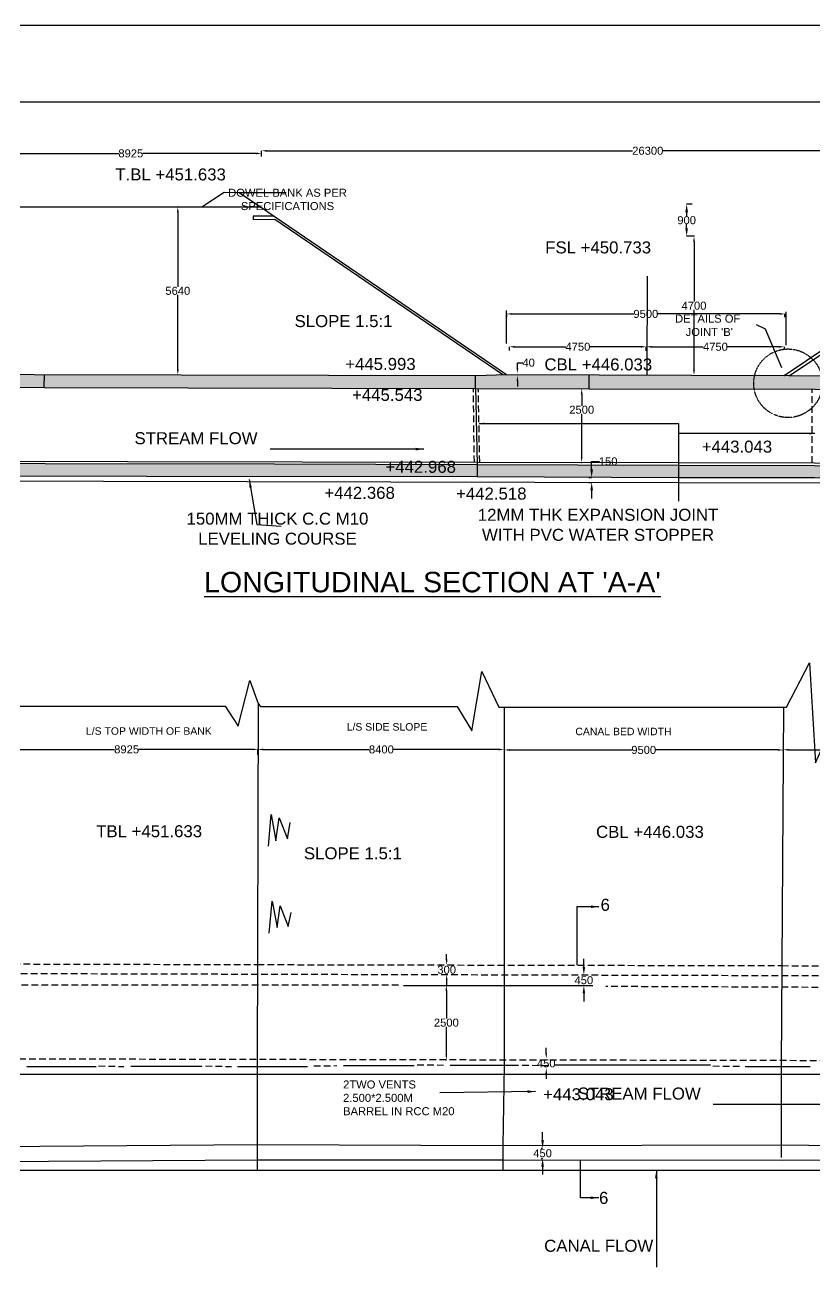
# Model space of a CAD drawing. Header units: inches. Extents: x -90004 to 33256, y -23519 to 53185.
# Drawn here: x -61789 to -32212, y 6005 to 53185 of the extents above; entities that cross this region are included whole.
import ezdxf

# ---------------------------------------------------------------- set-up
doc = ezdxf.new("R2010")
doc.units = ezdxf.units.IN
doc.header["$MEASUREMENT"] = 0
doc.linetypes.add('HIDDEN2', pattern=[0.1875, 0.125, -0.0625])
for name, color, linetype in [('DIM', 7, 'Continuous'), ('DIMENSION', 255, 'Continuous'), ('DRAWING', 7, 'Continuous'), ('HATCH', 7, 'Continuous'), ('TEXT', 255, 'Continuous')]:
    doc.layers.add(name, color=color, linetype=linetype)
doc.styles.get("Standard").update_dxf_attribs({"font": 'arial.ttf'})
doc.dimstyles.new('HOZ', dxfattribs={"dimtxt": 300, "dimasz": 200, "dimexe": 0.18, "dimexo": 0.0625, "dimgap": 0.09, "dimtad": 0, "dimtih": 1, "dimtoh": 1, "dimdec": 0, "dimzin": 0, "dimdsep": 46, "dimtxsty": 'Standard', "dimcen": 0, "dimadec": 0, "dimazin": 0, "dimtfac": 1, "dimtdec": 0, "dimtofl": 0, "dimtmove": 0, "dimatfit": 3, "dimfxl": 1, "dimtolj": 1, "dimtzin": 0, "dimarcsym": 0})
doc.dimstyles.get("Standard").update_dxf_attribs({"dimtxt": 300, "dimasz": 300, "dimexe": 0.18, "dimexo": 0.0625, "dimgap": 0.09, "dimtad": 0, "dimtih": 1, "dimtoh": 1, "dimdec": 4, "dimzin": 0, "dimdsep": 46, "dimtxsty": 'Standard', "dimcen": 0.15625, "dimadec": 0, "dimazin": 0, "dimtfac": 1, "dimtdec": 4, "dimtofl": 0, "dimtmove": 0, "dimatfit": 3, "dimfxl": 1, "dimtolj": 1, "dimtzin": 0, "dimarcsym": 0})
picture_1 = doc.add_image_def('image1.jpg', size_in_pixel=(6504, 4064))
pattern_1 = [(50, (0, 0), (717.26, -62.752), [75, -825]), (355, (0, 0), (-138.7513, 752.192), [60, -660]), (100.4514, (59.8, -5.2), (578.5094, 689.4395), [63.74, -701.142]), (46.1842, (0, 200), (1067.241, -165.519), [112.5, -1237.5]), (96.6356, (88.9, 186.2), (934.663, 974.118), [95.61, -1051.713]), (351.1842, (0, 200), (934.662, 974.119), [90, -990]), (21, (100, 150), (596.907, -402.619), [75, -825]), (326, (100, 150), (243.3153, 725.15), [60, -660]), (71.4514, (149.74, 116.45), (840.2226, 322.5305), [63.74, -701.142]), (37.5, (0, 0), (12.15986, 332.89385), [0, -652, 0, -670, 0, -662.5]), (7.5, (0, 0), (263.0695, 394.4117), [0, -382, 0, -637, 0, -252.5]), (327.5, (-223, 0), (533.8224, -22.5549), [0, -250, 0, -780, 0, -1035]), (317.5, (-323, 0), (583.1862, 100.105), [0, -325, 0, -518, 0, -735])]

# ---------------------------------------------------------------- blocks, each defined once
blk = doc.blocks.new('*D30')
at = {"layer": 'Defpoints', "color": 0, "transparency": 16777216}
for p in [(-53071, 26038), (-62874, 25858), (-53071, 25832)]:
    blk.add_point(p, dxfattribs=at)
at = {"layer": 'DIM', "color": 0, "lineweight": -2, "transparency": 16777216}
for p, q in [((-62874, 25858), (-62874, 26038)), ((-62674, 26038), (-58439, 26038)), ((-53271, 26038), (-57540, 26038)), ((-53071, 25832), (-53071, 26038))]:
    blk.add_line(p, q, dxfattribs=at)
at = {"layer": 'DIM', "color": 0, "transparency": 16777216}
for points in [[(-62674, 26071), (-62674, 26004), (-62874, 26038)], [(-53271, 26071), (-53271, 26004), (-53071, 26038)]]:
    blk.add_solid(points, dxfattribs=at)
at = {"layer": 'DIM', "color": 0, "transparency": 16777216, "insert": (-57990, 26038), "char_height": 300, "attachment_point": 5}
blk.add_mtext('\\A1;8925', dxfattribs=at)
blk = doc.blocks.new('*D31')
at = {"layer": 'Defpoints', "color": 0, "transparency": 16777216}
for p in [(-53070, 26054), (-43848, 26054), (-43848, 26035)]:
    blk.add_point(p, dxfattribs=at)
at = {"layer": 'DIM', "color": 0, "lineweight": -2, "transparency": 16777216}
for p, q in [((-53070, 26054), (-53070, 26035)), ((-52870, 26035), (-48894, 26035)), ((-44048, 26035), (-47999, 26035)), ((-43848, 26054), (-43848, 26035))]:
    blk.add_line(p, q, dxfattribs=at)
at = {"layer": 'DIM', "color": 0, "transparency": 16777216}
for points in [[(-52870, 26068), (-52870, 26001), (-53070, 26035)], [(-44048, 26068), (-44048, 26001), (-43848, 26035)]]:
    blk.add_solid(points, dxfattribs=at)
at = {"layer": 'DIM', "color": 0, "transparency": 16777216, "insert": (-48447, 26035), "char_height": 300, "attachment_point": 5}
blk.add_mtext('\\A1;8400', dxfattribs=at)
blk = doc.blocks.new('*D32')
at = {"layer": 'Defpoints', "color": 0, "transparency": 16777216}
for p in [(-43848, 26054), (-33394, 26016), (-33394, 25988)]:
    blk.add_point(p, dxfattribs=at)
at = {"layer": 'DIM', "color": 0, "lineweight": -2, "transparency": 16777216}
for p, q in [((-43848, 26054), (-43848, 26015)), ((-43648, 26016), (-39068, 26016)), ((-33594, 26016), (-38173, 26016)), ((-33394, 25988), (-33394, 26016))]:
    blk.add_line(p, q, dxfattribs=at)
at = {"layer": 'DIM', "color": 0, "transparency": 16777216}
for points in [[(-43648, 26049), (-43648, 25982), (-43848, 26016)], [(-33594, 26049), (-33594, 25982), (-33394, 26016)]]:
    blk.add_solid(points, dxfattribs=at)
at = {"layer": 'DIM', "color": 0, "transparency": 16777216, "insert": (-38621, 26016), "char_height": 300, "attachment_point": 5}
blk.add_mtext('\\A1;9500', dxfattribs=at)
blk = doc.blocks.new('*D33')
at = {"layer": 'Defpoints', "color": 0, "transparency": 16777216}
for p in [(-33394, 25988), (-24111, 26024), (-24111, 25992)]:
    blk.add_point(p, dxfattribs=at)
at = {"layer": 'DIM', "color": 0, "lineweight": -2, "transparency": 16777216}
for p, q in [((-33394, 25988), (-33394, 26025)), ((-33194, 26024), (-29196, 26024)), ((-24311, 26024), (-28300, 26024)), ((-24111, 25992), (-24111, 26025))]:
    blk.add_line(p, q, dxfattribs=at)
at = {"layer": 'DIM', "color": 0, "transparency": 16777216}
for points in [[(-33194, 26058), (-33194, 25991), (-33394, 26024)], [(-24311, 26058), (-24311, 25991), (-24111, 26024)]]:
    blk.add_solid(points, dxfattribs=at)
at = {"layer": 'DIM', "color": 0, "transparency": 16777216, "insert": (-28748, 26024), "char_height": 300, "attachment_point": 5}
blk.add_mtext('\\A1;8400', dxfattribs=at)
blk = doc.blocks.new('*D7')
at = {"layer": 'Defpoints', "color": 0, "transparency": 16777216}
for p in [(-62728, 48267), (-52939, 48377), (-52939, 48267)]:
    blk.add_point(p, dxfattribs=at)
at = {"layer": 'DIM', "color": 0, "lineweight": -2, "transparency": 16777216}
for p, q in [((-62728, 48267), (-62728, 48377)), ((-62528, 48377), (-58283, 48377)), ((-53139, 48377), (-57384, 48377)), ((-52939, 48267), (-52939, 48377))]:
    blk.add_line(p, q, dxfattribs=at)
at = {"layer": 'DIM', "color": 0, "transparency": 16777216}
for points in [[(-62528, 48411), (-62528, 48344), (-62728, 48377)], [(-53139, 48411), (-53139, 48344), (-52939, 48377)]]:
    blk.add_solid(points, dxfattribs=at)
at = {"layer": 'DIM', "color": 0, "transparency": 16777216, "insert": (-57833, 48377), "char_height": 300, "attachment_point": 5}
blk.add_mtext('\\A1;8925', dxfattribs=at)
blk = doc.blocks.new('*D8')
at = {"layer": 'Defpoints', "color": 0, "transparency": 16777216}
for p in [(-52939, 48377), (-23999, 48476), (-23999, 48272)]:
    blk.add_point(p, dxfattribs=at)
at = {"layer": 'DIM', "color": 0, "lineweight": -2, "transparency": 16777216}
for p, q in [((-52939, 48377), (-52939, 48476)), ((-52739, 48476), (-39035, 48476)), ((-24199, 48476), (-37902, 48476)), ((-23999, 48272), (-23999, 48476))]:
    blk.add_line(p, q, dxfattribs=at)
at = {"layer": 'DIM', "color": 0, "transparency": 16777216}
for points in [[(-52739, 48509), (-52739, 48442), (-52939, 48476)], [(-24199, 48509), (-24199, 48442), (-23999, 48476)]]:
    blk.add_solid(points, dxfattribs=at)
at = {"layer": 'DIM', "color": 0, "transparency": 16777216, "insert": (-38469, 48476), "char_height": 300, "attachment_point": 5}
blk.add_mtext('\\A1;26300', dxfattribs=at)
blk = doc.blocks.new('*D14')
at = {"layer": 'Defpoints', "color": 0, "transparency": 16777216}
for p in [(-43753, 42254), (-33330, 42361), (-33330, 42237)]:
    blk.add_point(p, dxfattribs=at)
at = {"layer": 'DIM', "color": 0, "lineweight": -2, "transparency": 16777216}
for p, q in [((-43753, 42254), (-43753, 42361)), ((-43553, 42361), (-38989, 42361)), ((-33530, 42361), (-38094, 42361)), ((-33330, 42237), (-33330, 42361))]:
    blk.add_line(p, q, dxfattribs=at)
at = {"layer": 'DIM', "color": 0, "transparency": 16777216}
for points in [[(-43553, 42394), (-43553, 42327), (-43753, 42361)], [(-33530, 42394), (-33530, 42327), (-33330, 42361)]]:
    blk.add_solid(points, dxfattribs=at)
at = {"layer": 'DIM', "color": 0, "transparency": 16777216, "insert": (-38542, 42361), "char_height": 300, "attachment_point": 5}
blk.add_mtext('\\A1;9500', dxfattribs=at)
blk = doc.blocks.new('*D36')
at = {"layer": 'Defpoints', "color": 0, "transparency": 16777216}
for p in [(-36720, 45271), (-36737, 40066), (-36737, 40066)]:
    blk.add_point(p, dxfattribs=at)
at = {"layer": 'DIM', "color": 0, "lineweight": -2, "transparency": 16777216}
for p, q in [((-36720, 45271), (-36737, 45271)), ((-36737, 45071), (-36737, 42822)), ((-36737, 40266), (-36737, 42515)), ((-36737, 40066), (-36737, 40066))]:
    blk.add_line(p, q, dxfattribs=at)
at = {"layer": 'DIM', "color": 0, "transparency": 16777216}
for points in [[(-36771, 45071), (-36704, 45071), (-36737, 45271)], [(-36771, 40266), (-36704, 40266), (-36737, 40066)]]:
    blk.add_solid(points, dxfattribs=at)
at = {"layer": 'DIM', "color": 0, "transparency": 16777216, "insert": (-36737, 42669), "char_height": 300, "attachment_point": 5}
blk.add_mtext('\\A1;4700', dxfattribs=at)
blk = doc.blocks.new('*D15')
at = {"layer": 'Defpoints', "color": 0, "transparency": 16777216}
for p in [(-38523, 41130), (-43651, 40986), (-38523, 41007)]:
    blk.add_point(p, dxfattribs=at)
at = {"layer": 'DIM', "color": 0, "lineweight": -2, "transparency": 16777216}
for p, q in [((-43651, 40986), (-43651, 41130)), ((-43451, 41130), (-41541, 41130)), ((-38723, 41130), (-40633, 41130)), ((-38523, 41007), (-38523, 41130))]:
    blk.add_line(p, q, dxfattribs=at)
at = {"layer": 'DIM', "color": 0, "transparency": 16777216}
for points in [[(-43451, 41163), (-43451, 41096), (-43651, 41130)], [(-38723, 41163), (-38723, 41096), (-38523, 41130)]]:
    blk.add_solid(points, dxfattribs=at)
at = {"layer": 'DIM', "color": 0, "transparency": 16777216, "insert": (-41087, 41130), "char_height": 300, "attachment_point": 5}
blk.add_mtext('\\A1;4750', dxfattribs=at)
blk = doc.blocks.new('*D37')
at = {"layer": 'Defpoints', "color": 0, "transparency": 16777216}
for p in [(-33348, 41129), (-38523, 40983), (-33348, 41040)]:
    blk.add_point(p, dxfattribs=at)
at = {"layer": 'DIM', "color": 0, "lineweight": -2, "transparency": 16777216}
for p, q in [((-38523, 40983), (-38523, 41130)), ((-38323, 41129), (-36389, 41129)), ((-33548, 41129), (-35482, 41129)), ((-33348, 41040), (-33348, 41130))]:
    blk.add_line(p, q, dxfattribs=at)
at = {"layer": 'DIM', "color": 0, "transparency": 16777216}
for points in [[(-38323, 41163), (-38323, 41096), (-38523, 41129)], [(-33548, 41163), (-33548, 41096), (-33348, 41129)]]:
    blk.add_solid(points, dxfattribs=at)
at = {"layer": 'DIM', "color": 0, "transparency": 16777216, "insert": (-35935, 41129), "char_height": 300, "attachment_point": 5}
blk.add_mtext('\\A1;4750', dxfattribs=at)
blk = doc.blocks.new('*D16')
at = {"layer": 'Defpoints', "color": 0, "transparency": 16777216}
for p in [(-43352, 40134), (-43352, 40134), (-43348, 40046)]:
    blk.add_point(p, dxfattribs=at)
at = {"layer": 'DIM', "color": 0, "lineweight": -2, "transparency": 16777216}
for p, q in [((-43352, 40334), (-43352, 40534)), ((-43352, 40534), (-43152, 40534)), ((-43352, 40134), (-43352, 40134)), ((-43348, 40046), (-43352, 40046)), ((-43352, 39846), (-43352, 39646))]:
    blk.add_line(p, q, dxfattribs=at)
at = {"layer": 'DIM', "color": 0, "transparency": 16777216}
for points in [[(-43385, 40334), (-43319, 40334), (-43352, 40134)], [(-43385, 39846), (-43319, 39846), (-43352, 40046)]]:
    blk.add_solid(points, dxfattribs=at)
at = {"layer": 'DIM', "color": 0, "transparency": 16777216, "insert": (-42931, 40534), "char_height": 300, "attachment_point": 5}
blk.add_mtext('\\A1;40', dxfattribs=at)
blk = doc.blocks.new('*D38')
at = {"layer": 'Defpoints', "color": 0, "transparency": 16777216}
for p in [(-40950, 39550), (-40944, 39550), (-40965, 36798)]:
    blk.add_point(p, dxfattribs=at)
at = {"layer": 'DIM', "color": 0, "lineweight": -2, "transparency": 16777216}
for p, q in [((-40950, 39550), (-40944, 39550)), ((-40944, 39350), (-40944, 38922)), ((-40944, 36998), (-40944, 38616)), ((-40965, 36798), (-40944, 36798))]:
    blk.add_line(p, q, dxfattribs=at)
at = {"layer": 'DIM', "color": 0, "transparency": 16777216}
for points in [[(-40978, 39350), (-40911, 39350), (-40944, 39550)], [(-40978, 36998), (-40911, 36998), (-40944, 36798)]]:
    blk.add_solid(points, dxfattribs=at)
at = {"layer": 'DIM', "color": 0, "transparency": 16777216, "insert": (-40944, 38769), "char_height": 300, "attachment_point": 5}
blk.add_mtext('\\A1;2500', dxfattribs=at)
blk = doc.blocks.new('*D39')
at = {"layer": 'Defpoints', "color": 0, "transparency": 16777216}
for p in [(-46033, 17192), (-46039, 14397), (-46014, 14397)]:
    blk.add_point(p, dxfattribs=at)
at = {"layer": 'DIM', "color": 0, "lineweight": -2, "transparency": 16777216}
for p, q in [((-46033, 17192), (-46014, 17192)), ((-46014, 16992), (-46014, 15948)), ((-46014, 14597), (-46014, 15641)), ((-46039, 14397), (-46014, 14397))]:
    blk.add_line(p, q, dxfattribs=at)
at = {"layer": 'DIM', "color": 0, "transparency": 16777216}
for points in [[(-46048, 16992), (-45981, 16992), (-46014, 17192)], [(-46048, 14597), (-45981, 14597), (-46014, 14397)]]:
    blk.add_solid(points, dxfattribs=at)
at = {"layer": 'DIM', "color": 0, "transparency": 16777216, "insert": (-46014, 15794), "char_height": 300, "attachment_point": 5}
blk.add_mtext('\\A1;2500', dxfattribs=at)
blk = doc.blocks.new('*D40')
at = {"layer": 'Defpoints', "color": 0, "transparency": 16777216}
for p in [(-46008, 17957), (-46009, 17596), (-46002, 17596)]:
    blk.add_point(p, dxfattribs=at)
at = {"layer": 'DIM', "color": 0, "lineweight": -2, "transparency": 16777216}
for p, q in [((-46008, 17957), (-46002, 17957)), ((-46002, 18157), (-46002, 18357)), ((-46009, 17596), (-46002, 17596)), ((-46002, 17396), (-46002, 17196))]:
    blk.add_line(p, q, dxfattribs=at)
at = {"layer": 'DIM', "color": 0, "transparency": 16777216}
for points in [[(-46035, 18157), (-45969, 18157), (-46002, 17957)], [(-46035, 17396), (-45969, 17396), (-46002, 17596)]]:
    blk.add_solid(points, dxfattribs=at)
at = {"layer": 'DIM', "color": 0, "transparency": 16777216, "insert": (-46002, 17777), "char_height": 300, "attachment_point": 5}
blk.add_mtext('\\A1;300', dxfattribs=at)
blk = doc.blocks.new('*D22')
at = {"layer": 'Defpoints', "color": 0, "transparency": 16777216}
for p in [(-42278, 14447), (-42279, 14086), (-42272, 14086)]:
    blk.add_point(p, dxfattribs=at)
at = {"layer": 'DIM', "color": 0, "lineweight": -2, "transparency": 16777216}
for p, q in [((-42272, 14647), (-42272, 14847)), ((-42278, 14447), (-42272, 14447)), ((-42279, 14086), (-42272, 14086)), ((-42272, 13886), (-42272, 13686))]:
    blk.add_line(p, q, dxfattribs=at)
at = {"layer": 'DIM', "color": 0, "transparency": 16777216}
for points in [[(-42305, 14647), (-42239, 14647), (-42272, 14447)], [(-42305, 13886), (-42239, 13886), (-42272, 14086)]]:
    blk.add_solid(points, dxfattribs=at)
at = {"layer": 'DIM', "color": 0, "transparency": 16777216, "insert": (-42272, 14267), "char_height": 300, "attachment_point": 5}
blk.add_mtext('\\A1;450', dxfattribs=at)
blk = doc.blocks.new('*D53')
at = {"layer": 'Defpoints', "color": 0, "transparency": 16777216}
for p in [(-56060, 46372), (-56073, 40079), (-56073, 40079)]:
    blk.add_point(p, dxfattribs=at)
at = {"layer": 'DIM', "color": 0, "lineweight": -2, "transparency": 16777216}
for p, q in [((-56060, 46372), (-56073, 46372)), ((-56073, 46172), (-56073, 43379)), ((-56073, 40279), (-56073, 43073)), ((-56073, 40079), (-56073, 40079))]:
    blk.add_line(p, q, dxfattribs=at)
at = {"layer": 'DIM', "color": 0, "transparency": 16777216}
for points in [[(-56106, 46172), (-56039, 46172), (-56073, 46372)], [(-56106, 40279), (-56039, 40279), (-56073, 40079)]]:
    blk.add_solid(points, dxfattribs=at)
at = {"layer": 'DIM', "color": 0, "transparency": 16777216, "insert": (-56073, 43226), "char_height": 300, "attachment_point": 5}
blk.add_mtext('\\A1;5640', dxfattribs=at)
blk = doc.blocks.new('*D57')
at = {"layer": 'Defpoints', "color": 0, "transparency": 16777216}
for p in [(-37013, 46473), (-36810, 46473), (-36737, 45271)]:
    blk.add_point(p, dxfattribs=at)
at = {"layer": 'TEXT', "color": 0, "lineweight": -2, "transparency": 16777216}
for p, q in [((-36810, 46473), (-37013, 46473)), ((-37013, 46173), (-37013, 46025)), ((-37013, 45571), (-37013, 45719)), ((-36737, 45271), (-37013, 45271))]:
    blk.add_line(p, q, dxfattribs=at)
at = {"layer": 'TEXT', "color": 0, "transparency": 16777216}
for points in [[(-37063, 46173), (-36963, 46173), (-37013, 46473)], [(-37063, 45571), (-36963, 45571), (-37013, 45271)]]:
    blk.add_solid(points, dxfattribs=at)
at = {"layer": 'TEXT', "color": 0, "transparency": 16777216, "insert": (-37013, 45872), "char_height": 300, "attachment_point": 5}
blk.add_mtext('\\A1;900', dxfattribs=at)
blk = doc.blocks.new('*D62')
at = {"layer": 'Defpoints', "color": 0, "transparency": 16777216}
for p in [(-40913, 17583), (-40863, 17583), (-40914, 17188)]:
    blk.add_point(p, dxfattribs=at)
at = {"layer": 'DIMENSION', "color": 0, "lineweight": -2, "transparency": 16777216}
for p, q in [((-40863, 17883), (-40863, 18183)), ((-40913, 17583), (-40863, 17583)), ((-40914, 17188), (-40863, 17188)), ((-40863, 16888), (-40863, 16588))]:
    blk.add_line(p, q, dxfattribs=at)
at = {"layer": 'DIMENSION', "color": 0, "transparency": 16777216}
for points in [[(-40913, 17883), (-40813, 17883), (-40863, 17583)], [(-40913, 16888), (-40813, 16888), (-40863, 17188)]]:
    blk.add_solid(points, dxfattribs=at)
at = {"layer": 'DIMENSION', "color": 0, "transparency": 16777216, "insert": (-40863, 17385), "char_height": 300, "attachment_point": 5}
blk.add_mtext('\\A1;450', dxfattribs=at)
blk = doc.blocks.new('*D63')
at = {"layer": 'Defpoints', "color": 0, "transparency": 16777216}
for p in [(-42459, 11095), (-42409, 11095), (-42460, 10700)]:
    blk.add_point(p, dxfattribs=at)
at = {"layer": 'DIMENSION', "color": 0, "lineweight": -2, "transparency": 16777216}
for p, q in [((-42409, 11395), (-42409, 11695)), ((-42459, 11095), (-42409, 11095)), ((-42460, 10700), (-42409, 10700)), ((-42409, 10400), (-42409, 10100))]:
    blk.add_line(p, q, dxfattribs=at)
at = {"layer": 'DIMENSION', "color": 0, "transparency": 16777216}
for points in [[(-42459, 11395), (-42359, 11395), (-42409, 11095)], [(-42459, 10400), (-42359, 10400), (-42409, 10700)]]:
    blk.add_solid(points, dxfattribs=at)
at = {"layer": 'DIMENSION', "color": 0, "transparency": 16777216, "insert": (-42409, 10898), "char_height": 300, "attachment_point": 5}
blk.add_mtext('\\A1;450', dxfattribs=at)
blk = doc.blocks.new('*D69')
at = {"layer": 'Defpoints', "color": 0, "transparency": 16777216}
for p in [(-40674, 36232), (-40674, 36046), (-40571, 36232)]:
    blk.add_point(p, dxfattribs=at)
at = {"layer": 'DIMENSION', "color": 0, "lineweight": -2, "transparency": 16777216}
for p, q in [((-40571, 36532), (-40571, 36832)), ((-40571, 36832), (-40271, 36832)), ((-40674, 36232), (-40571, 36232)), ((-40674, 36046), (-40571, 36046)), ((-40571, 35746), (-40571, 35446))]:
    blk.add_line(p, q, dxfattribs=at)
at = {"layer": 'DIMENSION', "color": 0, "transparency": 16777216}
for points in [[(-40621, 36532), (-40521, 36532), (-40571, 36232)], [(-40621, 35746), (-40521, 35746), (-40571, 36046)]]:
    blk.add_solid(points, dxfattribs=at)
at = {"layer": 'DIMENSION', "color": 0, "transparency": 16777216, "insert": (-39954, 36832), "char_height": 300, "attachment_point": 5}
blk.add_mtext('\\A1;150', dxfattribs=at)

msp = doc.modelspace()

# ---------------------------------------------------------------- hatches: boundary and pattern name
at = {"layer": 'HATCH'}
h = msp.add_hatch(dxfattribs=at)
h.set_pattern_fill('AR-CONC', color=256, scale=100, style=0)
h.set_pattern_definition(pattern_1)
h.paths.add_polyline_path([(-68937.96418, 43244.34164), (-69616.95025, 43244.34164), (-69616.95025, 42912.63273), (-69627.69538, 40113.9367), (-66986.91997, 40101.02516)])
h.paths.add_polyline_path([(-61071.78848, 40089.31133), (-66986.91997, 40101.02516), (-69627.69538, 40113.9367), (-69629.60274, 39617.14292), (-61072.75635, 39600.5663)])
h.paths.add_polyline_path([(-44919.85446, 40057.32538), (-61071.78848, 40089.31133), (-61072.75635, 39600.5663), (-44920.81714, 39571.19925)])
h.paths.add_polyline_path([(-40658.0382, 40079.12999), (-43755.25186, 40089.37435), (-44919.85485, 40057.12941), (-44920.81048, 39574.56408), (-44920.73832, 39571.19911), (-40659.79467, 39548.09192)])
h.paths.add_polyline_path([(-34464.03339, 40058.64268), (-40658.0382, 40079.12999), (-40659.79467, 39548.09192), (-34480.37808, 39545.21842, -0.0423680239), (-34498.76853, 39761.86103, -0.0583206493)])
h.paths.add_polyline_path([(-31928.29167, 39761.86103, 0.0545638021), (-31958.72159, 40039.87798), (-33175.21979, 40042.7794), (-33355.16972, 40054.97499), (-34464.03339, 40058.64268, 0.0583206493), (-34498.76853, 39761.86103, 0.0423680239), (-34480.37808, 39545.21842), (-32204.01362, 39544.15989), (-31946.95667, 39543.61901, 0.0426842582)])
h.paths.add_polyline_path([(-11832.1661, 40007.32493), (-14431.07258, 39998.07341), (-31958.72159, 40039.87798, -0.0545638021), (-31928.29167, 39761.86103, -0.0426842582), (-31946.95667, 39543.61901), (-11822.52888, 39501.27437)])
h = msp.add_hatch(dxfattribs=at)
h.set_pattern_fill('AR-CONC', color=256, scale=100, style=0)
h.set_pattern_definition(pattern_1)
h.paths.add_polyline_path([(-44861.6711, 36719.65833), (-52449.45653, 36736.45918), (-69640.55974, 36763.263), (-69642.43913, 36273.75433), (-44863.64759, 36249.2816)])
h.paths.add_polyline_path([(-69640.55974, 36763.263), (-74787.10915, 36763.83736), (-76472.53841, 36766.87617), (-77546.89146, 36756.87781), (-78965.13403, 36764.73564), (-78965.13403, 35336.18667), (-78531.66879, 35336.18667), (-78491.92365, 35336.18667), (-78098.81563, 36128.38857), (-69643.0295, 36119.98585)])
h = msp.add_hatch(dxfattribs=at)
h.set_pattern_fill('AR-CONC', color=256, scale=100, style=0)
h.set_pattern_definition(pattern_1)
h.paths.add_polyline_path([(2240.80464, 36592.72438), (-11847.91201, 36625.70814), (-11862.14299, 36146.67992), (-11862.36896, 35998.90064), (-11848.65604, 35998.87968), (1375.60498, 35945.87144), (1747.8536, 35390.00412), (2237.02097, 35384.09784)])
h.paths.add_polyline_path([(-11847.91201, 36625.70814), (-32220.83312, 36679.5476), (-37322.81975, 36698.03251), (-44854.75249, 36719.64301), (-44861.6711, 36719.65833), (-44863.64747, 36249.31001), (-37323.59137, 36217.62736), (-32225.86423, 36219.11476), (-11862.14299, 36146.67992)])

# ---------------------------------------------------------------- linework, layer by layer
at = {"layer": 'DIMENSION'}
msp.add_lwpolyline([(-34402.78049, 41966.59675), (-34071.7897, 41798.3196), (-33456.00485, 40352.97019)], dxfattribs=at)
at = {"layer": 'DRAWING', "const_width": 50}
msp.add_lwpolyline([(-88905.40536, 50303.80206), (33231.31648, 50303.80206), (33231.31648, -18764.56638), (-88905.40536, -18764.56638)], close=True, dxfattribs=at)
at = {"layer": 'DRAWING'}
for points in [[(-87961.40493, 41239.11265), (-78969.96392, 41254.17626), (-78941.11396, 41206.14666), (-72970.25323, 41196.34944), (-69616.95025, 42912.63273), (-69616.95025, 43244.34164), (-68937.96418, 43244.34164), (-62792.14726, 46374.03713), (-55167.79586, 46371.97184), (-54342.16822, 46921.30855), (-53770.34644, 46911.62754), (-52980.32094, 46379.15382), (-52462.54534, 46028.92207), (-43755.25186, 40089.37435), (-33355.16972, 40054.97499), (-23204.77116, 46869.73349), (-22653.40157, 46861.97639), (-21826.30873, 46312.89708), (-18568.61648, 46296.86532), (-12474.99798, 43136.05836), (-11815.17602, 43149.50912), (-11803.95456, 42786.34252), (-6932.51207, 40334.32092)], [(-55167.79586, 46371.97184), (-52980.32094, 46379.15382)], [(-52462.54534, 46028.92207), (-53251.1579, 46022.57166), (-53246.46592, 45903.06547), (-52441.82324, 45910.09532)], [(-52441.82324, 45910.09532), (-43894.22404, 40085.52655)], [(-33175.21979, 40042.7794), (-24500.17595, 45859.24522), (-23683.50138, 45858.06112), (-23690.61324, 45972.90647), (-24541.33241, 45972.39512)], [(-38496.15053, 43773.78451), (-38508.3945, 40072.01982)], [(-68937.96418, 43244.34164), (-66986.91997, 40101.02516), (-44913.24942, 40057.3123), (-43755.25186, 40089.37435)], [(-43763.48519, 41251.17672), (-43763.48519, 42493.72052)], [(-33301.86953, 42443.57554), (-33301.86953, 41194.90673)], [(-69629.60274, 39617.14292), (-61072.75635, 39600.5663), (-61071.78848, 40089.31133)], [(-61072.75635, 39600.5663), (-44920.81714, 39571.19925), (-44919.85446, 40057.32538)], [(-44920.73832, 39571.19911), (-40659.79467, 39548.09192), (-40658.0382, 40079.12999)], [(-40659.79467, 39548.09192), (-32204.01362, 39544.15989), (-11822.52888, 39501.27437), (-11832.1661, 40007.32493), (-14431.07258, 39998.07341), (-33175.21979, 40042.7794), (-33355.16972, 40054.97499)], [(-87963.83411, 37492.76545), (-78001.01199, 37473.90934), (-77546.89146, 36756.87781), (-76472.53841, 36766.87617), (-74787.10915, 36763.83736), (-69640.55974, 36763.263), (-52449.45653, 36736.45918), (-44854.75249, 36719.64301), (-37322.81975, 36698.03251), (-32220.83312, 36679.5476), (-11847.91201, 36625.70814), (2240.80464, 36592.72438)], [(-78982.16968, 36867.34037), (-77613.6449, 36862.27784), (-44861.47636, 36807.60888), (-37326.28622, 36789.75498), (-32219.50003, 36774.69822), (-11848.79323, 36722.06914), (2240.80464, 36681.58495)], [(-78098.81563, 36128.38857), (-69643.0295, 36119.98585), (-37322.34756, 36037.83151), (-11848.65604, 35998.87968)], [(-11862.14299, 36146.67992), (-32225.86423, 36219.11476), (-37323.59137, 36217.62736), (-44854.80802, 36249.27287), (-69642.43913, 36273.75433)], [(-33383.80482, 27622.2263), (-33276.80929, 27622.2263), (-32409.83302, 29282.45958), (-32189.35074, 25537.55462), (-31269.38846, 27574.1943)], [(-45603.36259, 27645.44522), (-45061.88429, 26727.52638), (-44678.5935, 28959.89412), (-44053.20645, 27622.2263)], [(-54298.30477, 27659.6269), (-53810.17941, 26905.38092), (-53374.18752, 28622.98433), (-53065.97761, 27764.30254)], [(-79025.00818, 27553.76512), (-79025.00818, 21852.27992), (-79025.00818, 14131.32151), (-79105.11945, 6840.4537), (-79581.54825, 6621.54335), (-79566.24186, -297.26088), (-76702.18464, -283.6769), (-76708.76733, 4885.67784), (-73151.95399, 6748.84373), (-69114.23278, 7114.94996), (-67115.87136, 7123.86118), (-67128.88576, 10264.66419), (-62966.42112, 10264.66419), (-53153.89904, 10264.66419), (-43878.71918, 10264.66419), (-33440.03699, 10264.66419), (-24144.05288, 10264.66419), (-18690.93436, 10264.66419), (-14528.68858, 10264.66419), (-14063.82132, 10264.66419), (-12255.35337, 10264.66419)], [(-69660.84854, 27659.6269), (-69009.77023, 27659.6269), (-62874.08594, 27659.6269), (-54298.30477, 27659.6269)], [(-53065.97761, 27764.30254), (-53101.53003, 14163.09932), (-53101.53003, 13912.51719), (-53101.53003, 11224.98929), (-53101.53003, 10774.55), (-53101.53003, 10648.71092), (-53101.53003, 10264.66419)], [(-53065.97761, 27764.30254), (-52973.95819, 27645.44522)], [(-52973.95819, 27645.44522), (-45603.36259, 27645.44522)], [(-44053.20645, 27622.2263), (-43847.78956, 27622.2263), (-33383.80482, 27622.2263)], [(-43847.78956, 27622.2263), (-43847.78956, 17137.03133), (-43847.78956, 14184.63396), (-43898.68284, 11191.8129), (-43900.41517, 10737.13293), (-43900.41517, 10264.66419)], [(-33383.80482, 27622.2263), (-33468.57627, 14163.09303), (-33474.67407, 13909.60218), (-33477.72206, 11217.7864), (-33477.29125, 10739.3605)], [(-52671.36796, 22409.45255), (-52576.62041, 23597.67945), (-52397.38719, 22604.86789), (-52276.81236, 23470.72979), (-51967.2279, 22679.73567), (-51869.46436, 23301.46345)], [(-52651.26796, 19146.82284), (-52536.61355, 20347.05044), (-52348.5806, 19362.13088), (-52243.09851, 20168.39069), (-51940.41071, 19398.77898), (-51821.17014, 19921.01551)], [(-47616.45784, 17187.76098), (-40530.94859, 17187.76098)], [(-11351.1693, 13845.49011), (-69725.96918, 13845.49011), (-69725.96991, 13939.73272)], [(-69703.52335, 11219.78193), (-69069.84016, 11194.02142), (-62874.08594, 11153.47505), (-53101.53003, 11224.98929), (-43898.69003, 11189.92657), (-33477.72206, 11217.7864), (-24118.22479, 11103.79818), (-18690.42856, 11067.18126), (-11915.97067, 11104.03985), (-11933.82745, 10630.32076)], [(-69782.43981, 10604.41905), (-69058.49058, 10597.53204), (-62874.08594, 10587.5285), (-53101.53003, 10648.71092), (-43900.41517, 10648.71092), (-33424.98648, 10642.06539), (-24120.16893, 10651.70921), (-18693.36134, 10651.70921), (-11933.82745, 10630.32076), (-14064.81868, 7759.82865), (-14063.82132, 10264.66419)]]:
    msp.add_lwpolyline(points, dxfattribs=at)
at = {"layer": 'DRAWING', "linetype": 'HIDDEN2', "ltscale": 2000}
for points in [[(-44965.03451, 36807.78174), (-45002.15882, 39571.34715)], [(-44765.28429, 36807.38096), (-44815.96515, 39570.63092)], [(-32306.9756, 36774.95613), (-32305.68787, 39544.20717)], [(-69725.96991, 17895.49004), (-69728.44232, 18014.68694), (-53091.57597, 17971.19954), (-33444.83926, 17931.80895), (-11910.72253, 17826.52895)], [(-69079.02663, 17657.06599), (-12554.85589, 17507.49906)], [(-47806.0404, 17197.65873), (-69056.65847, 17191.81587)], [(-12585.29932, 17038.5652), (-40041.59206, 17148.9162)], [(-11892.98118, 14326.61233), (-69725.96991, 14445.16675)], [(-59043.34501, 14170.64028), (-58088.86135, 14152.30545)], [(-55038.35808, 14174.98776), (-54067.37775, 14150.89119)], [(-50975.53688, 14172.92254), (-50110.87289, 14183.52012)], [(-47103.84928, 14216.4295), (-46126.06709, 14205.98356)], [(-43176.25163, 14196.21945), (-42073.90636, 14193.69402)], [(-36028.00074, 14170.02331), (-34995.78873, 14165.56)]]:
    msp.add_lwpolyline(points, dxfattribs=at)
at = {"layer": 'DRAWING', "linetype": 'HIDDEN2'}
for points in [[(-44920.73832, 39571.19911), (-44861.47636, 36807.60888)], [(-44861.47636, 36807.60888), (-44861.7287, 36719.66303)], [(-44861.6711, 36719.65833), (-44863.64747, 36249.31001)], [(-61740.18714, 14157.3618), (-59135.66918, 14155.60881)], [(-57834.97617, 14158.94067), (-55155.79258, 14158.94067)], [(-49864.38, 14186.54121), (-47219.35601, 14186.54121)], [(-45888.48722, 14197.27161), (-43300.65025, 14197.27161)], [(-41961.61844, 14210.80825), (-36103.62673, 14210.80825)], [(-53831.35526, 14151.09471), (-51220.49622, 14151.09471)], [(-34821.52043, 14151.48112), (-32388.75171, 14151.48112)]]:
    msp.add_lwpolyline(points, dxfattribs=at)
msp.add_circle((-33213.5301, 39761.86103), 1285.23843, dxfattribs=at)

# ---------------------------------------------------------------- texts
at = {"layer": 'DIM', "attachment_point": 5}
for s, insert, char_height in [('\\A1;T.BL +451.633', (-56342.74582, 47587.66369), 450), ('\\A1;DOWEL BANK AS PER\\PSPECIFICATIONS ', (-51963.41023, 46652.0018), 300), ('\\A1;FSL +450.733', (-40327.05033, 44851.28613), 450), ('\\A1;SLOPE 1.5:1', (-49864.56955, 42089.31526), 450), ("\\A1;DETAILS OF\\P JOINT 'B'", (-36224.2481, 41933.57867), 300), ('\\A1;+445.993', (-48482.54478, 40481.88447), 450), ('\\A1;CBL +446.033', (-40322.45518, 40465.15227), 450), ('\\A1;+445.543', (-48225.39258, 39323.34038), 450), ('\\A1;STREAM FLOW', (-55390.86582, 37700.28068), 450), ('\\A1;+443.043', (-35129.81591, 37383.83991), 450), ('\\A1;+442.968', (-46972.95367, 36627.25379), 450), ('\\A1;+442.368', (-49261.57457, 35651.72967), 450), ('\\A1;+442.518', (-44329.90702, 35623.77436), 450), ('\\A1;150MM THICK C.C M10\\PLEVELING COURSE ', (-52340.21275, 34308.95116), 450), ('\\A1;12MM THK EXPANSION JOINT\\PWITH PVC WATER STOPPER', (-40330.67349, 34452.77402), 450), ("\\A1;{\\LLONGITUDINAL SECTION AT 'A-A'}", (-46534.08525, 32303.58759), 765.7106036), ('\\A1;L/S SIDE SLOPE', (-48237.39264, 26880.73676), 279.7489789), ('\\A1;L/S TOP WIDTH OF BANK', (-57157.44366, 26724.1433), 279.7489789), ('\\A1;CANAL BED WIDTH', (-39379.77844, 26706.52563), 279.7489789), ('\\A1;TBL +451.633', (-57146.11678, 22967.3681), 450), ('\\A1;CBL +446.033', (-38387.31694, 22944.24064), 450), ('\\A1;SLOPE 1.5:1', (-49515.02432, 22139.1918), 450), ('\\A1;6', (-40061.76882, 20210.33377), 450), ('\\A1;+443.043', (-41066.71494, 13107.31749), 450), ('\\A1;STREAM FLOW', (-38789.40264, 13134.03532), 450), ('\\A1;6', (-40120.38518, 9224.03936), 450), ('\\A1;CANAL FLOW', (-40305.89377, 7428.38402), 450)]:
    msp.add_mtext(s, dxfattribs=dict(at, insert=insert, char_height=char_height))
at = {"layer": 'TEXT', "insert": (-49882.26344, 13627.42344), "char_height": 300.4634801, "width": 4359.3985962, "attachment_point": 1}
msp.add_mtext('2TWO VENTS 2.500*2.500M BARREL IN RCC M20', dxfattribs=at)

# ---------------------------------------------------------------- dimensions: what is measured, and where the dimension line sits
at = {"layer": 'DIM'}
for base, p1, p2, text, picture, middle in [((-23998.9653, 48475.53023), (-52938.75111, 48377.23499), (-23998.9653, 48271.99879), '26300', '*D8', (-38468.85821, 48475.53023)), ((-52938.75111, 48377.23499), (-62728.20313, 48267.15052), (-52938.75111, 48267.15052), '8925', '*D7', (-57833.47712, 48377.23499)), ((-33329.90978, 42360.51244), (-43753.21332, 42253.5792), (-33329.90978, 42236.95236), '9500', '*D14', (-38541.56155, 42360.51244)), ((-38522.70494, 41129.52497), (-43651.31129, 40985.74264), (-38522.70494, 41006.99746), '4750', '*D15', (-41087.00812, 41129.52497)), ((-33347.8475, 41129.34556), (-38522.70494, 40983.13263), (-33347.8475, 41040.06158), '4750', '*D37', (-35935.27622, 41129.34556)), ((-33394.09611, 26015.56961), (-43847.78956, 26054.12238), (-33394.09611, 25988.28049), '9500', '*D32', (-38620.94284, 26015.56961))]:
    dim = msp.add_linear_dim(base=base, p1=p1, p2=p2, text=text, dimstyle='HOZ', dxfattribs=at)
    dim.commit()
    dim.dimension.update_dxf_attribs({"geometry": picture, "text_midpoint": middle})
for base, p1, p2, text, picture, middle in [((-56072.74213, 40079.41163), (-56060.28039, 46372.2136), (-56072.74213, 40079.41163), '5640', '*D53', (-56072.74213, 43225.81262)), ((-36737.19862, 40066.16141), (-36719.9833, 45270.93297), (-36737.19862, 40066.16141), '4700', '*D36', (-36737.19862, 42668.54719)), ((-43351.91677, 40133.95648), (-43347.94357, 40046.13384), (-43351.7649, 40133.95648), '40', '*D16', (-42931.43113, 40533.95648)), ((-46014.41384, 14396.61), (-46033.38149, 17191.93181), (-46039.11174, 14396.61), '2500', '*D39', (-46014.41384, 15794.2709))]:
    dim = msp.add_linear_dim(base=base, p1=p1, p2=p2, angle=90, text=text, dimstyle='HOZ', dxfattribs=at)
    dim.commit()
    dim.dimension.update_dxf_attribs({"geometry": picture, "text_midpoint": middle})
for base, p1, p2, text, picture, middle in [((-40944.48426, 39549.66499), (-40964.78744, 36798.37606), (-40949.86714, 39549.66499), '2500', '*D38', (-40944.48426, 38769.08319)), ((-46002.14319, 17596.0208), (-46007.94007, 17956.99725), (-46008.89524, 17596.0208), '300', '*D40', (-46002.14319, 17776.50903)), ((-42272.1092, 14086.17888), (-42277.90609, 14447.15533), (-42278.86126, 14086.17888), '450', '*D22', (-42272.1092, 14266.6671))]:
    dim = msp.add_linear_dim(base=base, p1=p1, p2=p2, angle=90, text=text, dimstyle='HOZ', dxfattribs=at)
    dim.commit()
    dim.dimension.update_dxf_attribs({"geometry": picture, "text_midpoint": middle, "dimtype": 160})
for base, p1, p2, text, picture, middle in [((-53071.02754, 26037.74131), (-62874.08594, 25857.98906), (-53071.02754, 25832.36467), '8925', '*D30', (-57989.83638, 26037.74131)), ((-43847.78956, 26034.7057), (-53070.44788, 26054.12238), (-43847.78956, 26054.12238), '8400', '*D31', (-48446.5156, 26034.7057)), ((-24111.04431, 26024.45325), (-33394.09611, 25988.28049), (-24111.04431, 25991.87912), '8400', '*D33', (-28748.19151, 26024.45325))]:
    dim = msp.add_linear_dim(base=base, p1=p1, p2=p2, text=text, dimstyle='HOZ', dxfattribs=at)
    dim.commit()
    dim.dimension.update_dxf_attribs({"geometry": picture, "text_midpoint": middle, "dimtype": 160})
at = {"layer": 'DIMENSION'}
for base, p1, p2, text, picture, middle in [((-40570.74136, 36231.70386), (-40674.39142, 36046.3519), (-40673.61259, 36231.70386), '150', '*D69', (-39953.871, 36831.70386)), ((-40863.34992, 17582.53571), (-40913.66962, 17187.76098), (-40912.62502, 17582.53571), '450', '*D62', (-40863.34992, 17385.14834)), ((-42409.46068, 11095.15471), (-42459.78038, 10700.37998), (-42458.73578, 11095.15471), '450', '*D63', (-42409.46068, 10897.76734))]:
    dim = msp.add_linear_dim(base=base, p1=p1, p2=p2, angle=90, text=text, dimstyle='Standard', dxfattribs=at)
    dim.commit()
    dim.dimension.update_dxf_attribs({"geometry": picture, "text_midpoint": middle})
at = {"layer": 'TEXT'}
dim = msp.add_linear_dim(base=(-37012.63038, 46472.77924), p1=(-36737.37862, 45270.93297), p2=(-36809.83693, 46472.77924), angle=90, text='900', dimstyle='Standard', dxfattribs=at)
dim.commit()
dim.dimension.update_dxf_attribs({"geometry": '*D57', "text_midpoint": (-37012.63038, 45871.85611)})

# ---------------------------------------------------------------- pictures from other files: only their frames are drawn
image = msp.add_image(picture_1, insert=(-90004.41315, -23519.37625), size_in_units=(122757.26268, 76704.41506), dxfattribs=dict(fade=30))
image.dxf.flags = 7

# ---------------------------------------------------------------- leaders
at = {"layer": 'DIM'}
for points in [[(-53770.34644, 46911.62754), (-52014.01315, 46911.06708)], [(-44788.14789, 38254.74353), (-37312.37623, 38254.74353), (-37312.37623, 35336.53152)], [(-32212.90051, 37872.92424), (-37312.52095, 37872.92424)]]:
    msp.add_leader(points, dimstyle='HOZ', override={"dimgap": 0.09, "dimtad": 0}, dxfattribs=at)
at = {"layer": 'DIMENSION'}
msp.add_leader([(-53399.95378, 36154.47235), (-53107.41284, 34461.72961), (-52196.31489, 34406.57451)], dimstyle='Standard', override={"dimgap": 0.09, "dimtad": 0}, dxfattribs=at)
at = {"layer": 'DRAWING'}
for points in [[(-40298.38923, 20139.74322), (-41120.67041, 20139.74322), (-41125.06632, 17947.20737)], [(-40304.2795, 9230.90834), (-40988.56015, 9230.90834), (-40987.66188, 10646.8631)], [(-38147.60056, 10264.66419), (-38147.60056, 6634.99498)]]:
    msp.add_leader(points, dimstyle='Standard', override={"dimgap": 0.09, "dimtad": 0}, dxfattribs=at)
at = {"layer": 'TEXT'}
for points in [[(-46858.12639, 37294.04367), (-52616.45075, 37294.04367)], [(-42674.01778, 13212.57556), (-46254.62653, 13167.29377)], [(-30256.66321, 12727.79831), (-36014.98756, 12727.79831)]]:
    msp.add_leader(points, dimstyle='Standard', override={"dimgap": 0.09, "dimtad": 0}, dxfattribs=at)

doc.saveas('drawing.dxf')
